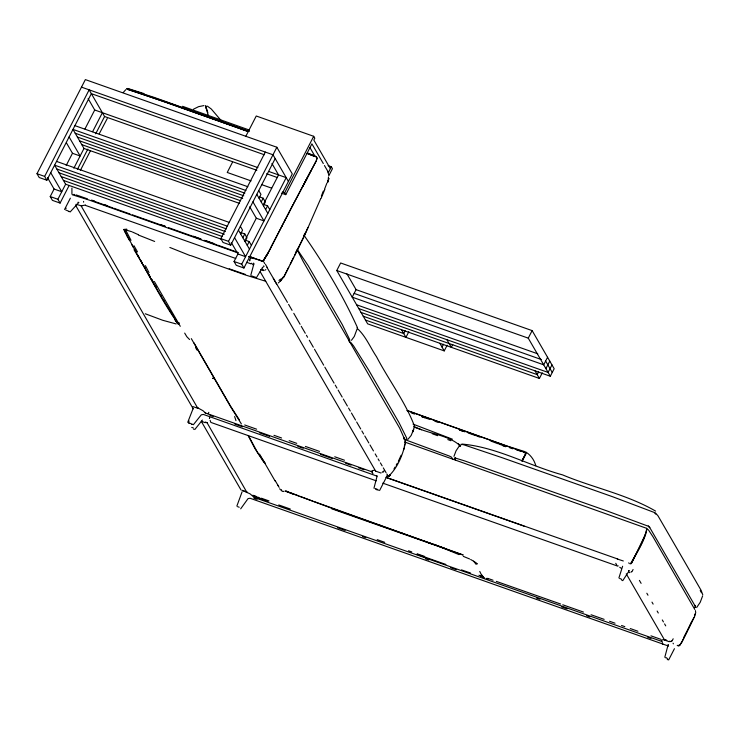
<?xml version="1.0" encoding="UTF-8"?>
<svg xmlns="http://www.w3.org/2000/svg" width="740" height="740" viewBox="0 0 740 740"><rect width="100%" height="100%" fill="white"/><g stroke="black" fill="none" stroke-linecap="round" stroke-linejoin="round"><path stroke-width="1.11" d="M387.843 476.116L388.491 476.32C397.695 467.736 403.069 454.416 405.52 442.058C405.372 439.838 405.363 442.714 405.196 443.306M242.119 491.739L236.856 506.095M405.159 442.067L405.372 441.132M209.411 418.498L209.716 417.647L209.531 418.072M83.565 201.419L83.648 202.177M249.759 260.878L249.63 260.073M249.657 260.526L250.675 257.761M646.89 529.896L646.695 528.258M71.919 188.062L71.928 194.111M328.246 178.876L328.495 177.101M404.336 446.498L404.771 444.342M525.52 452.695L406.861 410.552M694.435 616.226L694.952 614.034M702.787 594.793L701.178 590.465L683.816 560.384L657.971 515.789L655.399 512.894L613.016 496.882L502.164 457.718L463.823 444.814L461.057 444.25L460.826 445.249M373.959 488.215L377.002 476.495L376.669 475.654L377.039 476.144L203.408 414.437L201.308 414.807L193.344 424.76M372.035 472.009L372.414 470.575L374.236 470.289M250.777 275.298L253.792 264.226M664.798 657.259L668.183 644.54L668.285 645.077M694.444 617.021L695.711 612.665L695.415 610.611M453.953 456.367L456.053 450.808L459.244 446.081M357.198 328.69L354.293 336.46L351.472 340.28M414.28 427.304L412.8 431.772M702.63 595.913L700.216 602.304L696.654 607.549M327.524 182.447L328.828 178.479L327.524 182.447L328.597 179.293M618.908 577.949L622.636 566.22M407.916 439.366L411.153 435.471L413.66 429.329L412.744 431.91M403.716 449.624L404.345 447.756M324.666 188.885L326.932 183.011M321.354 196.072L323.361 191.013M321.077 198.431L324.851 189.375M320.67 198.736L304.177 236.393L283.901 276.991M187.729 422.327L193.196 408.341L193.223 408.841L75.526 205.174M303.576 236.19L304.871 233.248M303.937 236.375L307.896 227.587M398.351 461.27L401.145 455.211M694 617.354L681.873 641.895L679.468 645.539L677.923 645.752M694.176 617.327L682.04 641.848L679.616 645.576L678.182 645.798M303.483 237.3L294.724 255.309M688.015 629.324L691.891 621.23M645.668 533.864L631.747 562.909L629.934 563.806M295.389 253.117L296.879 250.148M288.748 267.223L283.762 276.991L280.599 280.923M290.246 264.245L293.725 257.289M270.609 248.205L263.81 260.239L261.719 261.387M264.263 154.734L91.353 93.656L46.861 180.218L39.202 177.517L37 173.706L85.359 79.606L276.853 147.251L292.282 173.919L243.923 268.01L236.263 265.308L234.062 261.498L237.929 253.968L231.315 242.544M46.861 180.218L44.659 176.416L89.151 89.845L104.581 116.513L256.836 170.283M68.996 185.768L60.097 203.075L52.438 200.374L50.227 196.562L54.094 189.033L47.48 177.609M66.184 165.51L72.474 153.282L66.415 142.802M84.961 128.991L94.72 109.992L88.106 98.568M60.097 203.075L57.886 199.273L65.629 184.214L54.603 165.168L227.513 226.246M73.852 168.221L83.999 148.453L72.983 129.407L245.893 190.485M92.62 131.692L102.379 112.702M77.367 169.469L87.838 149.101M95.682 133.82L104.581 116.513M80.355 170.45L90.234 151.173M64.547 209.503L70.365 198.172M80.882 205.461L197.821 408.323L198.061 407.897M85.137 204.749L84.952 205.202L235.746 258.473M232.508 162.199L227.236 172.466L251.082 180.893M245.699 136.539L256.253 116.004L313.695 136.299L314.796 138.204L313.834 140.082L330.373 168.655M275.188 158.591L230.695 245.153L223.036 242.452L220.835 238.641L265.318 152.07M230.695 245.153L228.494 241.351L276.853 147.251M240.639 233.914L242.572 230.149L240.371 226.338M259.019 198.154L260.952 194.389L258.741 190.578M242.84 237.716L244.774 233.96L240.426 232.416M261.22 201.965L263.153 198.2L259.888 197.044M245.828 238.604L256.308 218.217L249.695 206.784M263.653 203.926L278.555 174.927L271.941 163.503M245.051 241.527L246.984 237.762L244.774 233.96M263.421 205.776L265.355 202.011L263.153 198.2M247.253 245.338L249.186 241.573L244.838 240.038M265.632 209.577L267.565 205.822L264.3 204.666M243.923 268.01L241.721 264.208L286.214 177.637L268.768 171.467M323.306 163.549L311.901 143.847L285.788 194.666L284.678 192.761L313.695 136.299M328.088 165.621L331.335 166.778L328.44 172.42L324.444 165.519M205.341 412.43L205.156 412.883L371.147 471.519L371.406 471.084L372.951 473.711M328.745 175.861L332.436 168.683L331.335 166.778M447.136 345.247L444.24 350.889L367.641 323.833L336.774 270.507L340.641 262.978L532.134 330.614L554.177 368.714L550.31 376.235L358.817 308.599M346.93 273.837L356.079 289.645L352.203 297.166L543.697 364.811L547.563 357.281M405.187 330.734L403.735 333.555L365.43 320.022M408.841 331.714L405.936 337.366L401.524 329.744M442.03 347.079L443.482 344.257M452.769 344.507L451.317 347.328L446.904 339.716M387.436 475.256L379.574 490.555M550.31 376.235L528.258 338.143L532.134 330.614M538.646 371.813L537.194 374.634L361.028 312.41M363.229 316.211L539.404 378.445L542.3 372.803M545.898 368.622L549.774 361.092M551.975 364.903L548.109 372.424L356.615 304.788M618.113 565.749L617.854 566.174L382.765 483.137M631.96 571.706L633.079 569.513M672.059 640.97L673.178 638.777M668.627 659.997L674.436 648.693M251.202 263.412L250.934 263.838L246.596 262.302M270.414 248.224L293.086 204.453M281.848 226.394L267.917 253.422L262.848 261.368L249.121 256.604M208.023 413.789L208.819 412.337M383.357 472.102L384.476 469.909L383.302 467.874M669.284 641.737L664.603 640.091L666.712 640.322M281.736 226.56L285.187 219.937M99.197 133.847L107.235 118.557M285.076 220.113L288.989 212.658M288.767 212.926L293.299 204.425M293.614 203.454L316.387 160.71L317.127 157.925L315.851 156.408L307.461 152.958M311.114 170.468L305.139 181.837M293.179 204.601L297.998 195.48M297.193 250.037L298.692 247.179M522.227 460.271L525.428 454.221L525.4 452.982M297.887 195.656L316.248 160.802L316.979 158.018L315.703 156.51L307.202 153.162M684.056 636.899L687.534 630.341M302.817 186.415L307.405 177.831M522.283 461.02L526.038 453.629L526.02 452.288L524.364 451.465L507.252 446.118L407.463 410.58M521.857 461.103L525.585 454.036L525.567 452.806L523.929 452.149M267.843 253.265L262.876 261.146L249.158 256.762M393.985 468.929L395.095 467.033M396.214 465.127L397.334 463.221M264.846 258.399L267.815 253.496M256.392 277.731L262.552 267.501M622.738 580.687L629.157 570.827L628.491 570.78M240.685 508.833L248.039 498.621L250.055 498.251L663.068 644.124M179.348 322.927L178.257 323.898C158.804 293.419 140.711 261.627 124.015 229.529M265.429 270.035L265.808 269.545M382.793 471.676L382.118 472.342M249.066 131.609L166.186 101.972L126.901 89.115M280.368 280.617L283.448 276.76M194.796 429.533L202.399 420.052M631.599 571.567L630.961 572.214M669.534 641.367L671.069 641.524L671.698 640.831M70.097 212.01L78.875 202.39L77.885 202.325M123.238 92.528L125.781 89.669M263.958 260.11L262.95 261.174L259.49 260.267M262.358 267.778L263.209 267.001M278.305 282.967L281.172 280.321M65.592 208.282L66.249 208.245M390.304 475.191L388.537 476.588L387.853 476.264M278.971 280.442L280.534 279.091M455.165 457.653L454.961 458.652M193.51 109.178L198.616 106.653L203.981 105.58M72.317 194.777L89.179 200.068L237.263 252.645M390.156 474.83L388.519 475.977L387.205 475.848M389.009 476.051L390.378 475.135M260.184 271.7L375.643 471.103M679.422 645.28L677.202 645.474M284.123 491.203L283.068 491.563M480.343 575.803L482.23 575.221M414.104 426.37L414.539 426.24C405.243 401.7 388.685 380.009 376.512 356.717C370.315 347.504 365.902 336.395 357.624 328.791M357.022 327.746L357.466 327.626C343.009 295.658 324.314 264.439 304.159 235.524M178.719 323.88L178.294 323.99C161.505 300.662 149.092 274.262 134.032 249.759M82.307 205.6L84.129 205.313M694.629 607.503L695.582 606.735L695.036 605.376M694.582 607.651L695.471 606.92L694.888 605.588L650.543 528.915L648.286 526.223L606.365 510.702L464.609 460.9L454.887 457.903L455.322 459.956M480.852 576.044L481.564 575.97M630.711 563.778L631.1 563.751C636.465 552.836 645.567 539.802 646.852 528.517C644.346 540.69 636.465 552.808 630.73 563.51M189.098 420.995L188.978 421.458M462.26 444.093C497.067 447.164 529.072 465.775 562.567 474.886C593.091 487.669 626.928 494.413 655.585 511.09M378.445 490.296L377.631 489.371M670.588 641.589L669.515 641.321M405.714 439.236L406.907 439.264L406.63 437.95L399.008 422.614L368.585 369.935L353.646 346.024L350.973 342.657L349.206 341.639M205.433 422.253L207.191 422.577M666.583 640.359L663.059 639.712L661.43 640.128L661.56 641.691M348.632 340.613L349.826 340.659L349.585 339.401L342.269 324.582L308.164 265.66L297.304 249.5M176.129 323.935L162.652 320.254L145.281 313.769M73.861 194.38L74.675 194.537M82.057 206.025L76.053 204.286M125.819 229.03L126.956 229.326M191.836 424.399L192.548 424.409L188.802 422.697M667.258 659.682C668.979 660.089 666 656.648 665.593 657.823M516.687 449.994L520.572 451.123M127.918 88.495L143.986 93.582M265.743 281.265L245.181 274.91L191.068 255.716M462.648 554.908L331.705 508.787M127.576 89.364L166.232 102.314M65.601 209.901L69.357 211.52L68.663 211.548M375.069 488.483L376.901 489.112M254.902 277.324L255.587 277.407L251.628 275.9M463.332 554.982L331.788 508.26L285.325 491.064M646.371 528.231L404.771 442.048M509.805 447.839L512.764 448.773M193.473 429.2L193.963 429.034M76.081 194.925L77.608 195.416M484.543 577.792L482.24 576.895L482.091 575.859M205.184 422.679L201.262 421.217M237.901 271.83L245.338 274.401M461.464 569.893L470.529 573.019M486.245 578.356L488.095 578.995M182.53 106.301L249.399 130.074M229.215 268.796L236.837 271.46M78.366 195.656L87.487 198.875M249.103 256.808L253.404 258.325M434.759 421.208L438.006 422.346M617.761 559.015L385.864 477.263M524.216 526.205L387.048 477.827M478.9 575.248L483.257 576.784M487.614 578.319L493.062 580.234M496.327 581.381L560.578 604.007M562.752 604.774L583.444 612.063M591.066 614.746L604.136 619.352M609.575 621.267L615.023 623.182M621.554 625.485L624.819 626.632M630.267 628.556L637.889 631.239M650.96 635.845L660.755 639.295M417.194 553.825L424.677 556.462M417.027 554.297L445.887 564.454M81.492 87.135L272.986 154.78L288.415 181.448M94.72 109.992L257.89 167.629M266.622 173.743L277.491 177.582M261.923 184.713L271.673 188.163M282.514 191.993L284.678 192.761M281.45 193.131L285.788 194.666M74.916 125.643L247.826 186.721M75.184 133.219L244.829 193.14M77.386 137.029L243.775 195.804M79.596 140.84L242.72 198.459M81.798 144.651L240.574 200.734M83.999 148.453L239.51 203.389M72.474 153.282L80.133 155.983L69.107 136.937M256.308 218.217L263.967 220.918L252.941 201.872M56.536 161.403L229.446 222.481M56.804 168.979L226.459 228.901M336.774 270.507L528.258 338.143M59.015 172.781L225.395 231.555M61.217 176.592L224.34 234.21M63.418 180.403L222.194 236.486M37 173.706L44.659 176.416M220.835 238.641L228.494 241.351M65.629 184.214L221.14 239.14M356.079 289.645L537.777 353.822M354.136 293.401L541.282 359.511M54.094 189.033L61.753 191.743L50.736 172.697M237.929 253.968L245.588 256.678L234.562 237.632M266.937 267.344L287.444 302.355M262.441 269.61L264.078 270.193M260.563 269.453L263.838 270.618M50.227 196.562L57.886 199.273M234.062 261.498L241.721 264.208M411.385 412.929L414.567 414.058M422.004 416.694L429.431 419.321M459.651 429.968L464.97 431.846M468.161 432.974L475.616 435.61M192.937 406.593L197.821 408.323M375.606 471.121L381.017 473.026M244.681 424.964L256.614 429.172M273.976 435.305L281.57 437.988M289.164 440.67L296.759 443.353M305.435 446.424L319.541 451.4M334.73 456.765L344.489 460.215M623.302 560.985L617.271 558.996M209.883 415.279L213.138 416.426M234.839 424.094L242.443 426.776M259.805 432.909L269.573 436.36M297.795 446.331L303.224 448.246M320.587 454.379L332.528 458.596M345.552 463.203L350.982 465.118M358.576 467.8L364.006 469.715M376.235 480.824L210.872 422.411L210.123 420.339M205.285 422.244L207.163 422.901L247.012 492.581L247.253 492.155L242.063 490.324L242.59 490.555M629.185 572.482L629.685 572.658M252.988 495.273L256.058 496.355M261.396 498.224L269.009 500.924M278.758 504.948L290.302 509.027M253.903 498.196L256.965 499.287L258.204 497.252M337.486 527.703L345.099 530.395M362.507 536.546L365.773 537.693M425.62 558.839L428.886 559.986M450.651 567.673L456.09 569.596M536.639 598.049L539.913 599.206M561.679 606.902L567.127 608.817M586.718 615.745L589.984 616.892M647.685 637.279L650.95 638.426M662.522 643.948L668.553 646.085M167.305 102.694L247.003 131.193M193.371 236.245L200.892 238.909M206.256 240.814L213.777 243.479M160.275 224.479L165.325 226.274M104.118 204.545L107.356 205.692M113.831 208.245L130.083 214.017M132.247 214.785L141.988 218.245M168.489 227.652L200.817 239.131M204.055 240.278L216.987 244.875M143.051 218.624L165.279 226.514M93.74 201.095L112.776 207.875M421.754 416.648L424.973 417.786M413.956 426.425C427.905 433.881 449.023 434.824 460.363 446.035M404.068 439.301L449.282 456.007L451.308 457.033L453.084 459.411M375.846 489.399L377.326 489.926M408.156 535.279L313.908 501.516M409.239 535.668L422.281 540.302M433.751 544.381L444.601 548.238M423.326 540.672L432.706 544.011M252.423 495.402L254.116 496.004M254.958 496.299L260.055 498.113M377.178 539.645L384.745 542.327M408.545 550.764L411.782 551.91M91.566 200.068L94.655 201.169M476.68 435.98L479.936 437.146M498.945 444.074L505.864 446.544M459.67 430.097L462.842 431.226M502.691 445.647L505.642 446.701M414.104 427.1L421.532 429.755M248.89 131.239L154.179 97.393L126.928 88.633L247.78 131.267M248.77 256.762L254.153 258.695M378.02 524.586L381.202 525.724M400.497 532.643L402.671 533.429M428.099 542.568L432.41 544.113M267.936 501.507L255.596 497.04M218.06 245.264L238.437 252.627M207.376 106.135L211.298 109.02L221.121 120.528M413.068 424.122L452.39 439.181M243.599 490.925L250 493.811L255.133 498.131M432.206 433.696L437.543 435.675M312.909 501.147L299.95 496.327M490.74 441.022L497.955 443.723M249.352 256.41L254.477 258.334M314.574 156.334L312.419 155.52L314.851 156.427M298.886 495.93L289.525 492.35M447.82 439.579L450.873 440.735M154.651 241.453L138.445 235.033M293.373 494.218L285.696 491.24M307.211 153.495L311.374 155.113M286.019 490.971L288.646 492.007M190.282 255.633L169.858 247.456M523.754 452.316L524.586 452.649M307.211 153.383L311.383 155.067M433.594 544.168L459.022 554.612M463.268 556.351L469.623 558.959M131.692 231.703L123.959 229.391L127.743 237.679M138.334 234.673L132.497 232.046M196.775 407.315L203.028 410.737L205.692 413.253M205.563 106.061L205.628 106.616M470.649 559.486L474.701 561.854M189.209 423.456L188.487 422.91M282.292 491.286L281.404 489.982M628.602 562.918L629.157 563.251M526.177 452.279C530.932 455.267 534.4 460.326 535.797 465.728M619.713 567.256L621.249 568.283M648.268 525.863L649.998 527.546M654.882 513.394L655.76 514.096M251.517 263.264L253.515 265.151M458.282 443.519L460.225 445.998M482.665 577.098L482.332 575.988M648.305 529.673L653.059 536.907L694.805 609.473M206.108 106.042L205.674 105.802M189.579 339.54L186.832 336.728L184.676 333.093M235.968 420.653L234.636 416.528M178.192 323.926L175.093 319.569M279.119 487.364L275.169 480.556M483.285 577.385L482.499 575.831M177.082 322.881L177.646 323.556M253.617 263.098L253.968 263.921M193.325 427.933L191.734 427.406M474.849 562.733L476.051 564.315M239.214 507.215L237.632 506.687M265.382 463.425L257.464 452.344L248.557 435.869M263.847 462.334L254.902 448.505L248.085 435.481M277.861 485.172L278.471 486.088M175.01 319.884L176.018 321.41M279.683 488.687L280.266 489.612M459.216 445.341L459.818 446.312M239.307 419.784L230.547 406.14L194.01 342.907M275.141 481.046L259.546 454.082M241.407 423.964L230.519 406.575L191.327 338.633M334.073 383.117L324.832 367.16M335.239 385.105L336.968 388.102M338.134 390.091L342.185 397.075M343.341 399.064L347.393 406.047M348.559 408.045L350.288 411.033M351.454 413.031L355.505 420.006M356.661 422.004L360.713 428.978M361.869 430.976L363.608 433.964M364.774 435.962L368.825 442.946M369.982 444.934L373.46 450.919M375.189 453.907L376.928 456.904M378.085 458.893L379.25 460.891M380.406 462.889L382.145 465.876M545.63 361.046L552.244 372.47M534.992 370.823L539.404 378.445M639.397 580.391L641.118 583.351M646.834 593.24L647.981 595.219M651.986 602.138L653.133 604.118M657.139 611.046L658.285 613.016M662.291 619.944L663.438 621.915M664.576 623.894L665.723 625.874M673.058 643.199L673.428 643.846M626.253 573.833L664.603 640.091M662.513 642.449L661.579 640.831L661.31 641.256L254.329 497.502L254.523 497.049L255.457 498.668M615.745 563.307L616.688 564.935M439.828 343.268L444.24 350.889M309.968 147.612L314.528 155.493M267.565 205.822L269.767 209.624M256.808 194.343L267.834 213.388M265.531 264.411L267.307 267.501M384.726 470.353L386.049 472.647M386.798 473.942L387.381 474.941M263.865 262.034L264.8 263.653M263.671 265.854L264.041 266.493M249.186 241.573L251.396 245.384M238.437 230.103L249.454 249.149M154.373 281.542L180.283 326.294M201.493 421.707L240.981 489.935M288.591 304.353L292.041 310.328M293.771 313.325L300.098 324.286M301.245 326.285L305.278 333.259M306.425 335.257L307.572 337.255M309.302 340.243L313.325 347.217M314.482 349.215L323.685 365.162M273.282 278.305L276.732 284.28M155.354 285.705L156.473 287.647M143.347 264.855L145.54 268.675M148.842 274.401L150.46 277.223M151.543 279.1L153.171 281.921M137.344 254.532L139.157 257.557M140.72 260.276L142.478 263.496M163.216 299.746L164.373 301.754M148.453 273.893L149.508 275.743M151.626 279.443L152.69 281.283M154.272 284.058L155.391 286.019M160.423 294.835L161.542 296.805M134.458 249.315L136.549 252.997M133.977 245.689L137.501 251.924M131.831 244.644L133.404 247.447M195.554 347.532L196.914 349.992M700.225 590.465L701.483 592.749M127.474 89.022L127.188 88.449M128.233 238.132L129.602 240.639M479.76 571.447L481.999 575.979M145.41 265.66L149.008 272.644M131.017 240.296L126.059 230.769M125.402 232.665L124.283 229.243L124.468 231.019M621.961 580.364L621.082 578.911L619.695 578.532M297.924 251.239L303.215 261.525L399.693 428.173L404.53 439.014M404.632 439.468L404.04 437.858L404.965 440.485M327.654 171.467L328.8 174.797M205.914 106.579L207.829 112.665M205.563 106.514L206.201 108.355M206.136 108.253L208.301 115.357M281.2 489.889L281.209 490.731M629.157 570.827L629.102 570.855M213.203 378.418L212.584 378.242L213.86 378.603L213.203 378.418M477.106 563.852L473.563 561.327L477.106 563.852"/></g></svg>
